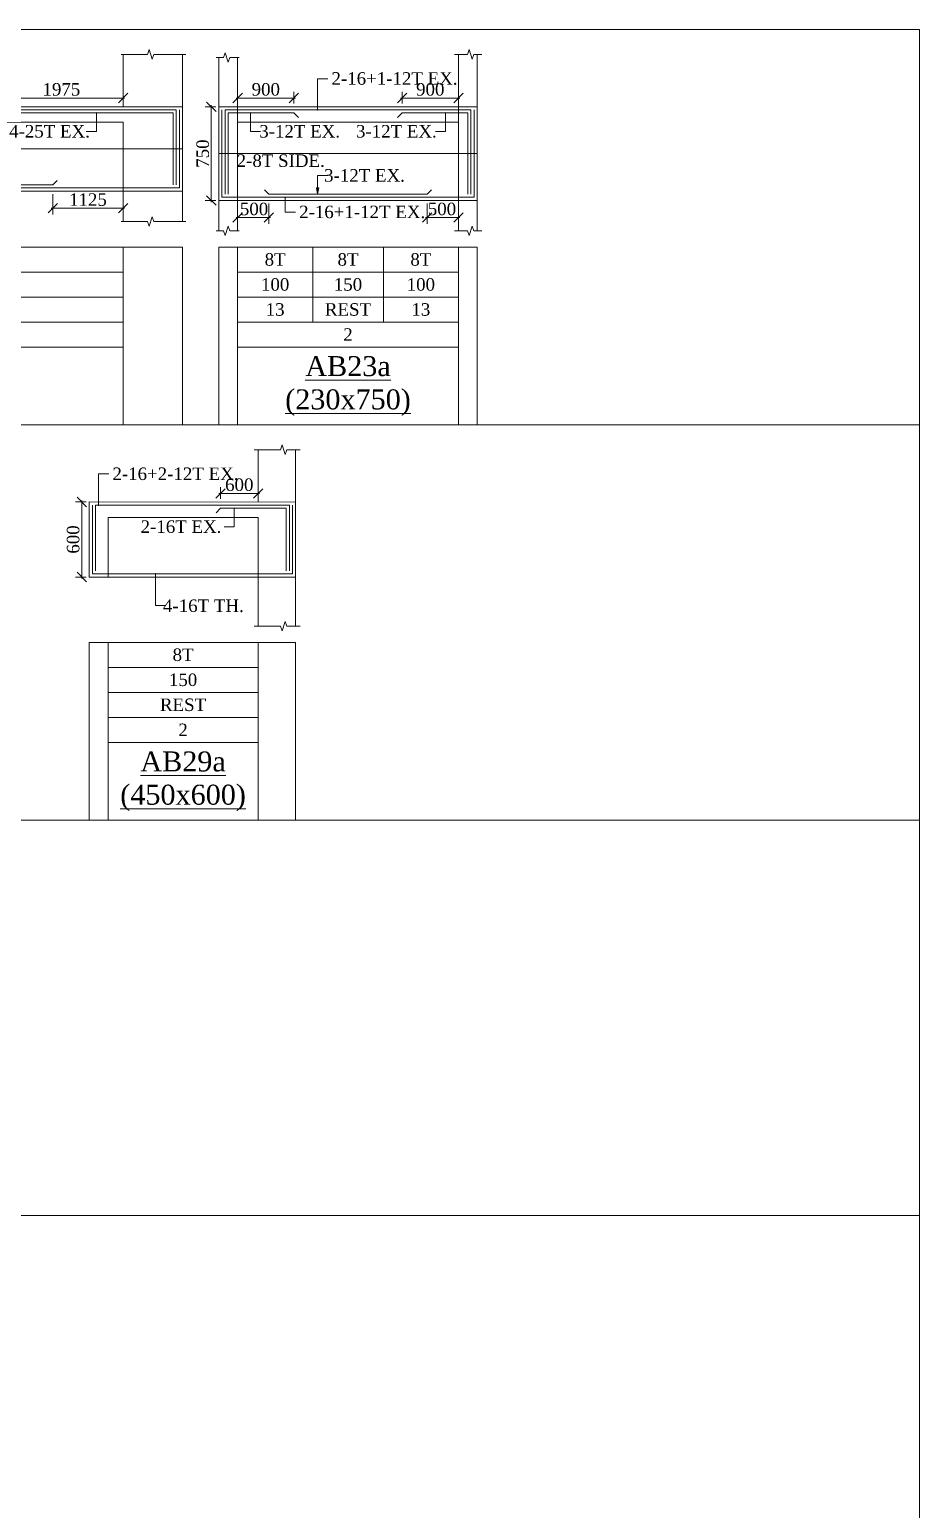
# Model space of a CAD drawing. Header units: inches. Extents: x 11017527 to 11245450, y -2821070 to -2693013.
# Drawn here: x 11166047 to 11180276, y -2768848 to -2745177 of the extents above; entities that cross this region are included whole.
import ezdxf
from ezdxf.enums import TextEntityAlignment as Align

# ---------------------------------------------------------------- set-up
doc = ezdxf.new("R2010")
doc.units = ezdxf.units.IN
doc.header["$LTSCALE"] = 0.5
doc.header["$MEASUREMENT"] = 0
doc.linetypes.add('HIDDEN', pattern=[9.525, 6.35, -3.175])
doc.layers.get('0').update_dxf_attribs({"lineweight": 0})
for name, color, linetype, lineweight in [('S-CUT OUT LINE', 9, 'Continuous', 9), ('S-DIM L.S.', 4, 'Continuous', 9), ('S-L.S.SECTION', 5, 'Continuous', 9), ('S-L.S.SLAB LINE', 8, 'HIDDEN', 5), ('S-L.S.STEEL', 6, 'Continuous', 15), ('S-SECTION MARK', 7, 'Continuous', 0), ('S-SHEET', 251, 'Continuous', 0), ('S-TEXT', 7, 'Continuous', 0), ('S-TEXT L.S. BEAM NO.', 30, 'Continuous', 5), ('S-TEXT. L.S.', 7, 'Continuous', 13)]:
    doc.layers.add(name, color=color, linetype=linetype, lineweight=lineweight)
doc.styles.add('135', font='arial.ttf', dxfattribs={"width": 0.8, "height": 135})
doc.styles.get("Standard").update_dxf_attribs({"font": 'times.ttf'})
doc.styles.add('TEXT', font='times.ttf')
doc.dimstyles.new('75', dxfattribs={"dimtxt": 135, "dimasz": 90, "dimexe": 0.1, "dimexo": 0.03, "dimgap": 0.09, "dimtad": 1, "dimdec": 0, "dimzin": 0, "dimdsep": 46, "dimtxsty": '135', "dimblk": 'ARCHTICK', "dimcen": 0.09, "dimclrd": 256, "dimclre": 256, "dimclrt": 256, "dimadec": 0, "dimazin": 0, "dimtfac": 1, "dimtdec": 0, "dimtofl": 0, "dimtmove": 1, "dimatfit": 3, "dimldrblk": 'DOTSMALL', "dimfxl": 1, "dimtolj": 1, "dimtzin": 0, "dimlwd": -1, "dimlwe": -1, "dimarcsym": 0})
doc.dimstyles.new('SETU_1', dxfattribs={"dimtxt": 200, "dimasz": 150, "dimexe": 100, "dimexo": 50, "dimgap": 35, "dimtad": 1, "dimdec": 0, "dimzin": 0, "dimdsep": 46, "dimtxsty": 'Standard', "dimblk": 'OBLIQUE', "dimcen": 150, "dimdle": 25, "dimclrd": 4, "dimclre": 7, "dimclrt": 256, "dimadec": 0, "dimazin": 0, "dimtfac": 1, "dimtdec": 0, "dimtofl": 0, "dimtmove": 1, "dimatfit": 3, "dimfxl": 1, "dimtolj": 1, "dimtzin": 0, "dimlwd": -1, "dimlwe": 5, "dimarcsym": 1})

# ---------------------------------------------------------------- blocks, each defined once
blk = doc.blocks.new('_Oblique')
at = {"color": 0, "linetype": 'ByBlock', "lineweight": -2}
blk.add_line((-0.5, -0.5), (0.5, 0.5), dxfattribs=at)
blk = doc.blocks.new('*D140')
at = {"layer": 'S-DIM L.S.', "color": 7, "transparency": 16777216}
blk.add_line((11167567, -2746271), (11165542, -2746271), dxfattribs=at)
at = {"layer": 'S-DIM L.S.', "color": 7, "lineweight": 5, "transparency": 16777216}
for p, q in [((11165567, -2746359), (11165567, -2746171)), ((11167542, -2746359), (11167542, -2746171))]:
    blk.add_line(p, q, dxfattribs=at)
at = {"layer": 'S-DIM L.S.', "color": 7, "transparency": 16777216, "xscale": 150, "yscale": 150, "zscale": 150, "rotation": 180}
blk.add_blockref('_Oblique', (11165567, -2746271), dxfattribs=at)
at = {"layer": 'S-DIM L.S.', "color": 7, "transparency": 16777216, "xscale": 150, "yscale": 150, "zscale": 150}
blk.add_blockref('_Oblique', (11167542, -2746271), dxfattribs=at)
at = {"layer": 'S-DIM L.S.', "transparency": 16777216, "insert": (11166555, -2746134), "char_height": 200, "attachment_point": 5, "style": 'TEXT'}
blk.add_mtext('\\A1;1975', dxfattribs=at)
blk = doc.blocks.new('*D141')
at = {"layer": 'S-DIM L.S.', "color": 7, "lineweight": 5, "transparency": 16777216}
for p, q in [((11166417, -2747809), (11166417, -2748134)), ((11167542, -2747809), (11167542, -2748134))]:
    blk.add_line(p, q, dxfattribs=at)
at = {"layer": 'S-DIM L.S.', "color": 7, "transparency": 16777216}
blk.add_line((11167567, -2748034), (11166392, -2748034), dxfattribs=at)
at = {"layer": 'S-DIM L.S.', "color": 7, "transparency": 16777216, "xscale": 150, "yscale": 150, "zscale": 150, "rotation": 180}
blk.add_blockref('_Oblique', (11166417, -2748034), dxfattribs=at)
at = {"layer": 'S-DIM L.S.', "color": 7, "transparency": 16777216, "xscale": 150, "yscale": 150, "zscale": 150}
blk.add_blockref('_Oblique', (11167542, -2748034), dxfattribs=at)
at = {"layer": 'S-DIM L.S.', "transparency": 16777216, "insert": (11166980, -2747897), "char_height": 200, "attachment_point": 5, "style": 'TEXT'}
blk.add_mtext('\\A1;1125', dxfattribs=at)
blk = doc.blocks.new('_ArchTick')
at = {"color": 0, "linetype": 'ByBlock', "const_width": 0.15}
blk.add_lwpolyline([(-0.5, -0.5), (0.5, 0.5)], dxfattribs=at)
blk = doc.blocks.new('*D142')
at = {"layer": 'S-DIM L.S.', "color": 7, "transparency": 16777216}
blk.add_line((11169349, -2746271), (11170299, -2746271), dxfattribs=at)
at = {"layer": 'S-DIM L.S.', "color": 7, "lineweight": 5, "transparency": 16777216}
for p, q in [((11169374, -2746360), (11169374, -2746171)), ((11170274, -2746360), (11170274, -2746171))]:
    blk.add_line(p, q, dxfattribs=at)
at = {"layer": 'S-DIM L.S.', "color": 7, "transparency": 16777216, "xscale": 150, "yscale": 150, "zscale": 150, "rotation": 180}
blk.add_blockref('_Oblique', (11169374, -2746271), dxfattribs=at)
at = {"layer": 'S-DIM L.S.', "color": 7, "transparency": 16777216, "xscale": 150, "yscale": 150, "zscale": 150}
blk.add_blockref('_Oblique', (11170274, -2746271), dxfattribs=at)
at = {"layer": 'S-DIM L.S.', "transparency": 16777216, "insert": (11169824, -2746134), "char_height": 200, "attachment_point": 5, "style": 'TEXT'}
blk.add_mtext('\\A1;900', dxfattribs=at)
blk = doc.blocks.new('*D143')
at = {"layer": 'S-DIM L.S.', "color": 7, "transparency": 16777216}
blk.add_line((11172929, -2746271), (11171979, -2746271), dxfattribs=at)
at = {"layer": 'S-DIM L.S.', "color": 7, "lineweight": 5, "transparency": 16777216}
for p, q in [((11172004, -2746360), (11172004, -2746171)), ((11172904, -2746360), (11172904, -2746171))]:
    blk.add_line(p, q, dxfattribs=at)
at = {"layer": 'S-DIM L.S.', "color": 7, "transparency": 16777216, "xscale": 150, "yscale": 150, "zscale": 150, "rotation": 180}
blk.add_blockref('_Oblique', (11172004, -2746271), dxfattribs=at)
at = {"layer": 'S-DIM L.S.', "color": 7, "transparency": 16777216, "xscale": 150, "yscale": 150, "zscale": 150}
blk.add_blockref('_Oblique', (11172904, -2746271), dxfattribs=at)
at = {"layer": 'S-DIM L.S.', "transparency": 16777216, "insert": (11172454, -2746134), "char_height": 200, "attachment_point": 5, "style": 'TEXT'}
blk.add_mtext('\\A1;900', dxfattribs=at)
blk = doc.blocks.new('*D144')
at = {"layer": 'S-DIM L.S.', "color": 7, "lineweight": 5, "transparency": 16777216}
for p, q in [((11169374, -2747959), (11169374, -2748284)), ((11169874, -2747959), (11169874, -2748284))]:
    blk.add_line(p, q, dxfattribs=at)
at = {"layer": 'S-DIM L.S.', "color": 7, "transparency": 16777216}
blk.add_line((11169349, -2748184), (11169899, -2748184), dxfattribs=at)
at = {"layer": 'S-DIM L.S.', "color": 7, "transparency": 16777216, "xscale": 150, "yscale": 150, "zscale": 150, "rotation": 180}
blk.add_blockref('_Oblique', (11169374, -2748184), dxfattribs=at)
at = {"layer": 'S-DIM L.S.', "color": 7, "transparency": 16777216, "xscale": 150, "yscale": 150, "zscale": 150}
blk.add_blockref('_Oblique', (11169874, -2748184), dxfattribs=at)
at = {"layer": 'S-DIM L.S.', "transparency": 16777216, "insert": (11169636, -2748047), "char_height": 200, "attachment_point": 5, "style": 'TEXT'}
blk.add_mtext('\\A1;500', dxfattribs=at)
blk = doc.blocks.new('*D145')
at = {"layer": 'S-DIM L.S.', "color": 7, "lineweight": 5, "transparency": 16777216}
for p, q in [((11172404, -2747959), (11172404, -2748284)), ((11172904, -2747959), (11172904, -2748284))]:
    blk.add_line(p, q, dxfattribs=at)
at = {"layer": 'S-DIM L.S.', "color": 7, "transparency": 16777216}
blk.add_line((11172929, -2748184), (11172379, -2748184), dxfattribs=at)
at = {"layer": 'S-DIM L.S.', "color": 7, "transparency": 16777216, "xscale": 150, "yscale": 150, "zscale": 150, "rotation": 180}
blk.add_blockref('_Oblique', (11172404, -2748184), dxfattribs=at)
at = {"layer": 'S-DIM L.S.', "color": 7, "transparency": 16777216, "xscale": 150, "yscale": 150, "zscale": 150}
blk.add_blockref('_Oblique', (11172904, -2748184), dxfattribs=at)
at = {"layer": 'S-DIM L.S.', "transparency": 16777216, "insert": (11172641, -2748047), "char_height": 200, "attachment_point": 5, "style": 'TEXT'}
blk.add_mtext('\\A1;500', dxfattribs=at)
blk = doc.blocks.new('*D146')
at = {"layer": 'S-DIM L.S.', "color": 7, "lineweight": 5, "transparency": 16777216}
for p, q in [((11169024, -2746410), (11168853, -2746410)), ((11169024, -2747910), (11168853, -2747910))]:
    blk.add_line(p, q, dxfattribs=at)
at = {"layer": 'S-DIM L.S.', "color": 6, "transparency": 16777216}
blk.add_line((11168953, -2747935), (11168953, -2746385), dxfattribs=at)
at = {"layer": 'S-DIM L.S.', "color": 6, "transparency": 16777216, "xscale": 150, "yscale": 150, "zscale": 150}
for p, rotation in [((11168953, -2746410), 90), ((11168953, -2747910), 270)]:
    blk.add_blockref('_Oblique', p, dxfattribs=dict(at, rotation=rotation))
at = {"layer": 'S-DIM L.S.', "transparency": 16777216, "insert": (11168816, -2747160), "char_height": 200, "attachment_point": 5, "rotation": 90, "style": 'TEXT'}
blk.add_mtext('\\A1;750', dxfattribs=at)
blk = doc.blocks.new('*D167')
at = {"layer": 'S-DIM L.S.', "color": 7, "transparency": 16777216}
blk.add_line((11169725, -2752595), (11169075, -2752595), dxfattribs=at)
at = {"layer": 'S-DIM L.S.', "color": 7, "lineweight": 5, "transparency": 16777216}
for p, q in [((11169100, -2752683), (11169100, -2752495)), ((11169700, -2752683), (11169700, -2752495))]:
    blk.add_line(p, q, dxfattribs=at)
at = {"layer": 'S-DIM L.S.', "color": 7, "transparency": 16777216, "xscale": 150, "yscale": 150, "zscale": 150, "rotation": 180}
blk.add_blockref('_Oblique', (11169100, -2752595), dxfattribs=at)
at = {"layer": 'S-DIM L.S.', "color": 7, "transparency": 16777216, "xscale": 150, "yscale": 150, "zscale": 150}
blk.add_blockref('_Oblique', (11169700, -2752595), dxfattribs=at)
at = {"layer": 'S-DIM L.S.', "transparency": 16777216, "insert": (11169400, -2752458), "char_height": 200, "attachment_point": 5, "style": 'TEXT'}
blk.add_mtext('\\A1;600', dxfattribs=at)
blk = doc.blocks.new('*D168')
at = {"layer": 'S-DIM L.S.', "color": 6, "transparency": 16777216}
blk.add_line((11166881, -2753958), (11166881, -2752708), dxfattribs=at)
at = {"layer": 'S-DIM L.S.', "color": 7, "lineweight": 5, "transparency": 16777216}
for p, q in [((11166952, -2752733), (11166781, -2752733)), ((11166952, -2753933), (11166781, -2753933))]:
    blk.add_line(p, q, dxfattribs=at)
at = {"layer": 'S-DIM L.S.', "color": 6, "transparency": 16777216, "xscale": 150, "yscale": 150, "zscale": 150}
for p, rotation in [((11166881, -2752733), 90), ((11166881, -2753933), 270)]:
    blk.add_blockref('_Oblique', p, dxfattribs=dict(at, rotation=rotation))
at = {"layer": 'S-DIM L.S.', "transparency": 16777216, "insert": (11166744, -2753333), "char_height": 200, "attachment_point": 5, "rotation": 90, "style": 'TEXT'}
blk.add_mtext('\\A1;600', dxfattribs=at)

msp = doc.modelspace()

# ---------------------------------------------------------------- linework, layer by layer
at = {"layer": 'S-CUT OUT LINE'}
for points, elevation in [([(11168547.34, -2745573.246), (11168033.677, -2745573.246), (11168005.706, -2745650.094), (11167959.029, -2745496.399), (11167931.059, -2745573.246), (11167509.484, -2745573.137)], 0.01), ([(11169398.095, -2745623.041), (11169249.554, -2745623.041), (11169221.584, -2745699.888), (11169174.907, -2745546.193), (11169146.937, -2745623.041), (11169030.994, -2745623.041)], -0.007), ([(11173278.573, -2745573.137), (11173150.692, -2745573.137), (11173122.721, -2745649.985), (11173076.044, -2745496.289), (11173048.074, -2745573.137), (11172840.586, -2745573.137)], 0.005), ([(11168547.34, -2748246.016), (11168033.677, -2748246.016), (11168005.706, -2748169.168), (11167959.029, -2748322.863), (11167931.059, -2748246.016), (11167509.484, -2748245.906)], 0.01), ([(11169398.095, -2748395.954), (11169249.554, -2748395.954), (11169221.584, -2748319.106), (11169174.907, -2748472.802), (11169146.937, -2748395.954), (11169030.994, -2748395.954)], -0.007), ([(11173278.573, -2748395.906), (11173150.692, -2748395.906), (11173122.721, -2748319.058), (11173076.044, -2748472.754), (11173048.074, -2748395.906), (11172840.586, -2748395.906)], 0.005), ([(11170375.368, -2751896.82), (11170161.421, -2751896.82), (11170133.451, -2751973.668), (11170086.774, -2751819.972), (11170058.804, -2751896.82), (11169637.382, -2751896.82)], -0.007), ([(11170375.368, -2754719.589), (11170161.421, -2754719.589), (11170133.451, -2754642.741), (11170086.774, -2754796.437), (11170058.804, -2754719.589), (11169637.382, -2754719.589)], -0.007)]:
    msp.add_lwpolyline(points, dxfattribs=dict(at, elevation=elevation))
at = {"layer": 'S-L.S.SECTION', "color": 1}
for p, q in [((11167542.007, -2745573.137, 0.006), (11167542.007, -2746409.521, 0.006)), ((11168492.007, -2746409.631, 0.007), (11168492.007, -2745573.246, 0.007)), ((11169073.573, -2746409.521, -0.029), (11169073.573, -2745623.089, -0.041)), ((11169373.573, -2746409.473, 0.005), (11169373.573, -2745623.041, -0.007)), ((11172903.573, -2745573.137, -0.024), (11172903.573, -2746409.521, -0.024)), ((11173203.573, -2745573.137, -0.019), (11173203.573, -2746409.521, -0.019)), ((11167542.007, -2747759.514, 0.057), (11167542.007, -2748245.906, 0.006)), ((11168492.007, -2747759.624, 0.057), (11168492.007, -2748246.016, 0.007)), ((11169073.573, -2747909.473, -0.029), (11169073.573, -2748395.906, -0.041)), ((11169373.573, -2747909.521, 0.005), (11169373.573, -2748395.954, -0.007)), ((11172903.573, -2747909.473, -0.012), (11172903.573, -2748395.906, -0.024)), ((11173203.573, -2747909.473, -0.007), (11173203.573, -2748395.906, -0.019)), ((11169700.368, -2752733.205, 0.002), (11169700.368, -2751896.82, 0.002)), ((11170300.368, -2751896.82, 0.007), (11170300.368, -2752733.205, 0.007)), ((11169700.368, -2753933.157, 0.014), (11169700.368, -2754719.589, 0.002)), ((11170300.368, -2753933.157, 0.019), (11170300.368, -2754719.589, 0.007))]:
    msp.add_line(p, q, dxfattribs=at)
at = {"layer": 'S-L.S.SECTION', "color": 5}
for p, q in [((11168492.007, -2746409.631, -0.009), (11158692.007, -2746409.631, -0.01)), ((11168492.007, -2747759.624, 0.057), (11168492.007, -2746409.631, 0.007)), ((11173203.573, -2746409.521, -0.041), (11169073.573, -2746409.521, -0.041)), ((11169073.573, -2747909.473, -0.029), (11169073.573, -2746409.521, -0.041)), ((11173203.573, -2747909.473, -0.012), (11173203.573, -2746409.521, -0.024)), ((11168492.007, -2747759.624, 0.041), (11158692.007, -2747759.624, 0.041)), ((11173203.573, -2747909.473, -0.029), (11169073.573, -2747909.473, -0.029)), ((11170300.368, -2752733.205, -0.015), (11167001.934, -2752733.173, -0.014)), ((11167001.934, -2753933.125, -0.002), (11167001.934, -2752733.173, -0.014)), ((11170300.368, -2753933.157, 0.014), (11170300.368, -2752733.205, 0.002)), ((11170300.368, -2753933.157, -0.003), (11167001.934, -2753933.125, -0.002))]:
    msp.add_line(p, q, dxfattribs=at)
at = {"layer": 'S-L.S.SLAB LINE', "linetype": 'HIDDEN', "ltscale": 0.8}
for p, q in [((11169373.573, -2746409.521, -0.024), (11169373.573, -2747909.473, -0.012)), ((11172903.573, -2747909.473, -0.012), (11172903.573, -2746409.521, -0.024)), ((11167542.003, -2746659.624, -0.02), (11165347.341, -2746659.617, -0.009)), ((11167542.003, -2747759.514, 0.057), (11167542.003, -2746659.624, 0.016)), ((11172903.573, -2746659.523, -0.009), (11169373.573, -2746659.525, -0.007)), ((11169700.368, -2752983.206, 0.017), (11167301.934, -2752983.177, 0.019)), ((11167301.934, -2752983.177, 0.004), (11167301.934, -2753933.125, 0.014)), ((11169700.368, -2753933.157, 0.014), (11169700.368, -2752983.206, 0.004))]:
    msp.add_line(p, q, dxfattribs=at)
at = {"layer": 'S-L.S.STEEL', "color": 1}
for p, q in [((11168392.007, -2746459.631, -0.009), (11158792.007, -2746459.632, -0.01)), ((11168392.007, -2747659.624, 0.057), (11168392.007, -2746459.631, 0.007)), ((11168442.007, -2747709.624, 0.057), (11168442.007, -2746459.631, 0.007)), ((11169123.573, -2747859.473, -0.029), (11169123.573, -2746459.521, -0.041)), ((11173103.573, -2746459.521, -0.041), (11169173.573, -2746459.521, -0.041)), ((11169173.573, -2747809.473, -0.029), (11169173.573, -2746459.521, -0.041)), ((11173103.573, -2747809.473, -0.012), (11173103.573, -2746459.521, -0.024)), ((11173153.573, -2747859.473, -0.012), (11173153.573, -2746459.521, -0.024)), ((11168492.007, -2747084.631, -0.009), (11158692.007, -2747084.631, -0.01)), ((11169073.573, -2747159.521, -0.061), (11173203.573, -2747159.521, -0.061)), ((11168442.007, -2747709.624, 0.041), (11158742.007, -2747709.624, 0.041)), ((11173153.573, -2747859.473, -0.029), (11169123.573, -2747859.473, -0.029)), ((11167051.934, -2753883.125, -0.002), (11167051.934, -2752783.173, -0.014)), ((11170200.368, -2752783.205, -0.015), (11167101.934, -2752783.173, -0.014)), ((11167101.934, -2753833.125, -0.002), (11167101.934, -2752783.173, -0.014)), ((11170200.368, -2753833.157, 0.014), (11170200.368, -2752783.205, 0.002)), ((11170250.368, -2753883.157, 0.014), (11170250.368, -2752783.205, 0.002)), ((11170250.368, -2753883.157, -0.003), (11167051.934, -2753883.125, -0.002))]:
    msp.add_line(p, q, dxfattribs=at)
at = {"layer": 'S-L.S.STEEL'}
for p, q in [((11165566.903, -2746509.52, 0.006), (11168342.007, -2746509.631, -0.011)), ((11168342.007, -2747659.624, 0.057), (11168342.007, -2746509.631, 0.007)), ((11169223.573, -2746509.521, -0.041), (11170273.573, -2746509.512, -0.038)), ((11169223.573, -2747809.473, -0.029), (11169223.573, -2746509.521, -0.041)), ((11170273.573, -2746509.512, -0.024), (11170344.581, -2746580.521, -0.024)), ((11172003.573, -2746509.533, -0.026), (11171932.564, -2746580.542, -0.026)), ((11172003.573, -2746509.533, -0.024), (11173053.573, -2746509.521, -0.058)), ((11173053.573, -2747809.473, -0.012), (11173053.573, -2746509.521, -0.024)), ((11160767.007, -2747659.407, 0.035), (11166416.926, -2747659.488, 0.041)), ((11166416.926, -2747659.488, 0.06), (11166488.016, -2747588.398, 0.06)), ((11169873.573, -2747809.473, 0.005), (11169802.564, -2747738.465, 0.005)), ((11172403.573, -2747809.425, 0.017), (11172474.581, -2747738.417, 0.017)), ((11169873.573, -2747809.473, -0.012), (11172403.573, -2747809.425, 0)), ((11169100.368, -2752833.216, 0), (11169029.36, -2752904.225, 0)), ((11169100.368, -2752833.216, 0.002), (11170150.368, -2752833.205, -0.031)), ((11170150.368, -2753833.157, 0.014), (11170150.368, -2752833.205, 0.002))]:
    msp.add_line(p, q, dxfattribs=at)
at = {"layer": 'S-SHEET'}
for p, q in [((11168492.007, -2748654.631, 0.007), (11158692.007, -2748654.631, 0.007)), ((11167542.007, -2748654.521, 0.006), (11167542.007, -2751500.309, 0.006)), ((11168492.007, -2748654.631, 0.007), (11168492.007, -2751500.418, 0.007)), ((11173203.573, -2748654.521, -0.024), (11169073.573, -2748654.521, -0.024)), ((11169073.573, -2748654.521, -0.041), (11169073.573, -2751500.309, -0.041)), ((11169373.573, -2748654.521, -0.024), (11169373.573, -2751500.309, -0.024)), ((11170573.573, -2748654.521, -0.024), (11170573.573, -2749854.537, -0.024)), ((11171703.573, -2748654.521, -0.024), (11171703.573, -2749854.537, -0.024)), ((11172903.573, -2748654.521, -0.024), (11172903.573, -2751500.309, -0.024)), ((11173203.573, -2748654.521, -0.036), (11173203.573, -2751500.309, -0.036)), ((11167542.007, -2749054.521, 0.024), (11159642.007, -2749054.414, 0.019)), ((11172903.573, -2749054.521, -0.015), (11169373.573, -2749054.521, -0.024)), ((11167542.007, -2749454.521, 0.024), (11159642.007, -2749454.414, 0.019)), ((11172903.573, -2749454.521, -0.015), (11169373.573, -2749454.521, -0.024)), ((11167542.007, -2749854.521, 0.024), (11159642.007, -2749854.414, 0.019)), ((11172903.573, -2749854.521, -0.015), (11169373.573, -2749854.521, -0.024)), ((11167542.007, -2750254.521, 0.024), (11159642.007, -2750254.414, 0.019)), ((11172903.573, -2750254.521, -0.015), (11169373.573, -2750254.521, -0.024)), ((11122595.882, -2751500.309, 0.001), (11180275.872, -2751500.309, 0.001)), ((11168492.007, -2751500.418, 0.007), (11158692.007, -2751500.418, 0.007)), ((11173203.573, -2751500.309, -0.024), (11169073.573, -2751500.309, -0.024)), ((11170300.368, -2754978.205, 0.002), (11167001.934, -2754978.175, 0.003)), ((11167001.934, -2754978.175, -0.014), (11167001.934, -2757823.962, -0.014)), ((11167301.934, -2754978.173, 0.002), (11167301.934, -2757823.96, 0.002)), ((11169700.368, -2754978.205, 0.002), (11169700.368, -2757823.992, 0.002)), ((11170300.368, -2754978.205, -0.01), (11170300.368, -2757823.992, -0.01)), ((11169700.368, -2755378.205, 0.011), (11167301.934, -2755378.173, 0.002)), ((11169700.368, -2755778.205, 0.011), (11167301.934, -2755778.173, 0.002)), ((11169700.368, -2756178.205, 0.011), (11167301.934, -2756178.173, 0.002)), ((11169700.368, -2756578.205, 0.011), (11167301.934, -2756578.173, 0.002)), ((11122595.882, -2757824.07, -0.001), (11180275.872, -2757824.07, -0.001)), ((11170300.368, -2757823.992, 0.002), (11167001.934, -2757823.962, 0.003)), ((11122595.882, -2764147.83), (11180275.872, -2764147.83))]:
    msp.add_line(p, q, dxfattribs=at)
msp.add_lwpolyline([(11180275.872, -2792519.024), (11122595.882, -2792519.024), (11122595.882, -2745176.548), (11180275.872, -2745176.548)], close=True, dxfattribs=at)

# ---------------------------------------------------------------- texts
at = {"layer": 'S-TEXT', "char_height": 200, "attachment_point": 5, "style": 'TEXT'}
for s, insert, width in [('8T', (11169973.573, -2748854.531, -0.025), 1200), ('8T', (11171138.573, -2748854.507, -0.022), 1130), ('8T', (11172303.573, -2748854.531, -0.025), 1200), ('\\pxt9.000002;100', (11169973.573, -2749254.531, -0.024), 1200), ('\\pxt9.000002;150', (11171138.573, -2749254.499, -0.01), 1130), ('\\pxt9.000002;100', (11172303.573, -2749254.531, -0.024), 1200), ('13', (11169973.573, -2749654.531, -0.024), 1200), ('REST', (11171138.573, -2749654.499, -0.009), 1130), ('13', (11172303.573, -2749654.531, -0.024), 1200), ('2', (11171138.573, -2750054.482, -0.012), 3530), ('8T', (11168501.151, -2755178.189, -0.002), 2398.43425), ('\\pxt9.000002;150', (11168501.151, -2755578.189, 0.003), 2398.43425), ('REST', (11168501.151, -2755978.204, 0.019), 2398.43425), ('2', (11168501.151, -2756378.19, -0.001), 2398.43425)]:
    msp.add_mtext(s, dxfattribs=dict(at, insert=insert, width=width))
at = {"layer": 'S-TEXT L.S. BEAM NO.', "color": 1, "linetype": 'ByBlock', "insert": (11171138.573, -2750877.4, -0.018), "char_height": 319.2745, "width": 3530, "attachment_point": 5, "style": 'TEXT'}
msp.add_mtext('{\\LAB23a\\P(230x750)}', dxfattribs=at)
at = {"layer": 'S-TEXT L.S. BEAM NO.', "color": 7, "linetype": 'ByBlock', "insert": (11168501.151, -2757201.066, 0.017), "char_height": 319.2745, "width": 2398.43425, "attachment_point": 5, "style": 'TEXT'}
msp.add_mtext('{\\LAB29a\\P(450x600)}', dxfattribs=at)
at = {"layer": 'S-TEXT. L.S.', "style": 'TEXT'}
for s, p in [('2-16+1-12T EX.', (11170874.435, -2746057.646, -0.047)), ('2-16+1-12T EX.', (11170356.935, -2748192.936, -0.025)), ('2-16+2-12T EX.', (11167371.584, -2752381.349, -0.076))]:
    msp.add_text(s, height=200, dxfattribs=at).set_placement(p)
for s, p in [('4-25T EX.', (11166365.319, -2746902.94, -0.04)), ('3-12T EX.', (11170365.233, -2746902.941, -0.018)), ('3-12T EX.', (11171911.912, -2746902.941, -0.018)), ('2-8T SIDE.', (11170062.691, -2747372.848, -0.018)), ('3-12T EX.', (11171402.435, -2747608.614, 0.02)), ('2-16T EX.', (11168468.523, -2753226.624, -0.03)), ('4-16T TH.', (11168825.813, -2754492.638, -0.014))]:
    msp.add_text(s, height=200, dxfattribs=at).set_placement(p, align=Align.CENTER)

# ---------------------------------------------------------------- dimensions: what is measured, and where the dimension line sits
at = {"layer": 'S-DIM L.S.'}
for base, p1, p2, picture, middle in [((11165567.007, -2746271.265, 0.035), (11167542.007, -2746409.414, 0.019), (11165567.007, -2746409.416, 0), '*D140', (11166554.507, -2746134.246, 0.035)), ((11172003.573, -2746271.381, -0.024), (11172903.573, -2746409.521, -0.024), (11172003.573, -2746409.533, -0.026), '*D143', (11172453.573, -2746134.363, -0.024)), ((11169100.368, -2752595.064, 0.002), (11169700.368, -2752733.205, 0.002), (11169100.368, -2752733.216, 0), '*D167', (11169400.368, -2752458.334, 0.002))]:
    dim = msp.add_linear_dim(base=base, p1=p1, p2=p2, angle=180, dimstyle='SETU_1', override={"dimtxsty": 'TEXT', "dimblk": 'Oblique', "dimclrd": 7, "dimarcsym": 1}, dxfattribs=at)
    dim.commit()
    dim.dimension.update_dxf_attribs({"geometry": picture, "text_midpoint": middle})
dim = msp.add_linear_dim(base=(11170273.573, -2746271.37, -0.024), p1=(11169373.573, -2746409.521, -0.024), p2=(11170273.573, -2746409.512, -0.024), dimstyle='SETU_1', override={"dimtxsty": 'TEXT', "dimblk": 'Oblique', "dimclrd": 7, "dimarcsym": 1}, dxfattribs=at)
dim.commit()
dim.dimension.update_dxf_attribs({"geometry": '*D142', "text_midpoint": (11169823.573, -2746134.351, -0.024)})
at = {"layer": 'S-DIM L.S.', "color": 7}
for base, p1, p2, picture, middle in [((11168952.659, -2746409.521, -0.061), (11169073.573, -2747909.521, -0.061), (11169073.573, -2746409.521, -0.061), '*D146', (11168815.64, -2747159.521, -0.061)), ((11166881.02, -2752733.175, -0.034), (11167001.934, -2753933.175, -0.034), (11167001.934, -2752733.175, -0.034), '*D168', (11166744.29, -2753333.175, -0.034))]:
    dim = msp.add_linear_dim(base=base, p1=p1, p2=p2, angle=90, dimstyle='SETU_1', override={"dimlfac": 0.5, "dimtxsty": 'TEXT', "dimclrd": 6, "dimarcsym": 1}, dxfattribs=at)
    dim.commit()
    dim.dimension.update_dxf_attribs({"geometry": picture, "text_midpoint": middle})
at = {"layer": 'S-DIM L.S.'}
for base, p1, p2, picture, middle in [((11166417.007, -2748034.144, 0.086), (11167542.007, -2747759.407, 0.07), (11166417.007, -2747759.407, 0.06), '*D141', (11166979.507, -2748034.144, 0.086)), ((11172403.573, -2748184.162, 0), (11172903.573, -2747909.425, 0), (11172403.573, -2747909.425, 0.017), '*D145', (11172641.073, -2748184.162, 0))]:
    dim = msp.add_linear_dim(base=base, p1=p1, p2=p2, angle=180, dimstyle='SETU_1', override={"dimtxsty": 'TEXT', "dimblk": 'Oblique', "dimclrd": 7, "dimarcsym": 1}, dxfattribs=at)
    dim.commit()
    dim.dimension.update_dxf_attribs({"geometry": picture, "text_midpoint": middle, "dimtype": 160})
dim = msp.add_linear_dim(base=(11169873.573, -2748184.21, -0.012), p1=(11169373.573, -2747909.473, -0.012), p2=(11169873.573, -2747909.473, 0.005), dimstyle='SETU_1', override={"dimtxsty": 'TEXT', "dimblk": 'Oblique', "dimclrd": 7, "dimarcsym": 1}, dxfattribs=at)
dim.commit()
dim.dimension.update_dxf_attribs({"geometry": '*D144', "text_midpoint": (11169636.073, -2748184.21, -0.012), "dimtype": 160})

# ---------------------------------------------------------------- leaders
at = {"layer": 'S-SECTION MARK'}
for points, override in [([(11170653.091, -2746459.521, -0.017), (11170653.091, -2745961.533, -0.017), (11170814.592, -2745961.533, -0.017)], {"dimasz": 100, "dimclrd": 7}), ([(11167114.663, -2746509.551, -0.011), (11167114.663, -2746806.827, -0.011), (11166953.162, -2746806.827, -0.011)], {"dimasz": 100, "dimclrd": 7}), ([(11169579.416, -2746509.551, 0.011), (11169579.416, -2746806.827, 0.011), (11169740.916, -2746806.827, 0.011)], {"dimasz": 100, "dimclrd": 7}), ([(11172697.729, -2746509.551, 0.011), (11172697.729, -2746806.827, 0.011), (11172536.229, -2746806.827, 0.011)], {"dimasz": 100, "dimclrd": 7}), ([(11170653.091, -2747809.473, 0.005), (11170653.091, -2747512.198, 0.005), (11170814.592, -2747512.198, 0.005)], {"dimasz": 100, "dimclrd": 7, "dimldrblk": 'ClosedBlank'}), ([(11170135.591, -2747859.521, 0.005), (11170135.591, -2748096.823, 0.005), (11170297.092, -2748096.823, 0.005)], {"dimasz": 100, "dimclrd": 7}), ([(11167150.24, -2752783.225, -0.047), (11167150.24, -2752285.236, -0.047), (11167311.74, -2752285.236, -0.047)], {"dimasz": 100, "dimclrd": 7}), ([(11169319.596, -2752833.234, -0.001), (11169319.596, -2753130.51, -0.001), (11169158.096, -2753130.51, -0.001)], {"dimasz": 100, "dimclrd": 7}), ([(11168058.337, -2753883.157, -0.029), (11168058.337, -2754387.844, -0.029), (11168219.837, -2754387.844, -0.029)], {"dimasz": 100, "dimclrd": 7})]:
    msp.add_leader(points, dimstyle='75', override=override, dxfattribs=at)

doc.saveas('drawing.dxf')
